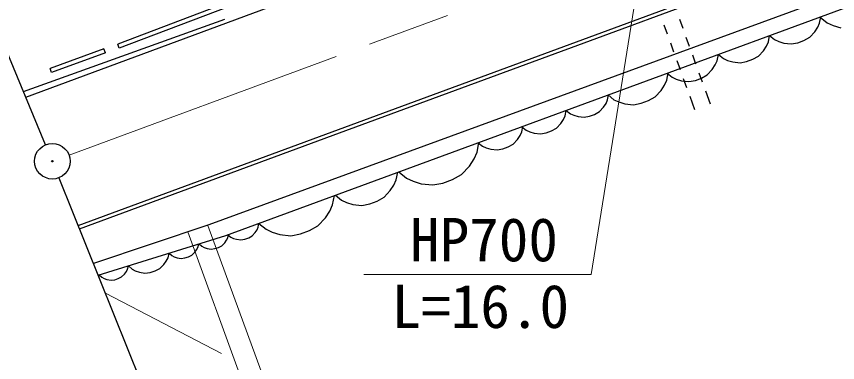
# Model space of a CAD drawing. Units: millimetres, scale not verified. Extents: x 40000 to 680000, y 20000 to 380000.
# Drawn here: x 75548 to 110160, y 240795 to 255386 of the extents above; entities that cross this region are included whole.
import ezdxf
from ezdxf.enums import TextEntityAlignment as Align

# ---------------------------------------------------------------- set-up
doc = ezdxf.new("R2010")
doc.units = ezdxf.units.MM
doc.header["$LTSCALE"] = 1000
doc.linetypes.add('CHAIN', pattern=[18.5, 12, -1.5, 3.5, -1.5])
for name, color, linetype, lineweight in [('M-BGD', 7, 'Continuous', 25), ('M-BMK', 2, 'CHAIN', 13), ('M-BMK-OTRS', 5, 'Continuous', 25), ('M-BMK-SRVR', 3, 'Continuous', 25), ('M-STR-HTXT', 7, 'Continuous', 13), ('M-STR-STRC', 7, 'Continuous', 25)]:
    doc.layers.add(name, color=color, linetype=linetype, lineweight=lineweight)
doc.styles.add('ＭＳ ゴシック', font='')
doc.styles.get('ＭＳ ゴシック').set_extended_font_data('MS Gothic')

msp = doc.modelspace()

# ---------------------------------------------------------------- linework, layer by layer
at = {"layer": 'M-BGD'}
for p, q in [((134023, 265050), (83658, 246595)), ((84373, 246151), (135134, 264808)), ((99426, 254416), (114748, 260084)), ((99478, 254275), (114800, 259943)), ((75938, 251986), (86911, 256047)), ((103497, 255265), (103633, 254889)), ((109321, 254929), (109403, 255106)), ((109403, 255106), (109453, 255369)), ((109422, 255358), (109721, 255116)), ((109721, 255116), (109976, 254999)), ((102839, 255027), (102975, 254651)), ((109196, 254736), (109321, 254929)), ((109976, 254999), (110292, 254904)), ((88853, 250524), (99426, 254416)), ((103770, 254513), (103906, 254137)), ((107244, 254312), (107295, 254576)), ((107295, 254576), (107503, 254408)), ((107503, 254408), (107681, 254326)), ((108741, 254373), (108985, 254511)), ((108985, 254511), (109196, 254736)), ((88905, 250383), (99478, 254275)), ((103111, 254275), (103247, 253899)), ((107037, 253942), (107162, 254135)), ((107162, 254135), (107244, 254312)), ((107681, 254326), (107901, 254260)), ((107901, 254260), (108207, 254225)), ((108207, 254225), (108482, 254277)), ((108482, 254277), (108741, 254373)), ((104042, 253761), (104178, 253385)), ((105086, 253519), (105136, 253782)), ((105136, 253782), (105345, 253614)), ((106583, 253579), (106826, 253717)), ((106826, 253717), (107037, 253942)), ((103384, 253523), (103520, 253147)), ((105004, 253342), (105086, 253519)), ((105345, 253614), (105522, 253532)), ((105522, 253532), (105742, 253466)), ((105742, 253466), (106049, 253432)), ((106049, 253432), (106324, 253484)), ((106324, 253484), (106583, 253579)), ((104667, 252924), (104878, 253149)), ((104878, 253149), (105004, 253342)), ((102865, 252488), (102961, 252696)), ((102961, 252696), (103020, 253005)), ((102977, 252989), (103186, 252821)), ((103186, 252821), (103363, 252739)), ((103363, 252739), (103583, 252673)), ((103583, 252673), (103890, 252638)), ((103656, 252771), (103793, 252395)), ((103890, 252638), (104165, 252690)), ((104165, 252690), (104424, 252786)), ((104315, 253009), (104451, 252632)), ((104424, 252786), (104667, 252924)), ((102718, 252261), (102865, 252488)), ((100467, 251864), (100508, 252082)), ((100486, 252074), (100731, 251876)), ((102185, 251835), (102470, 251997)), ((102470, 251997), (102718, 252261)), ((103929, 252019), (104129, 251467)), ((104587, 252256), (104787, 251705)), ((100296, 251558), (100399, 251718)), ((100399, 251718), (100467, 251864)), ((100731, 251876), (100939, 251780)), ((100939, 251780), (101198, 251702)), ((101198, 251702), (101558, 251662)), ((101558, 251662), (101881, 251723)), ((101881, 251723), (102185, 251835)), ((98681, 251197), (98725, 251426)), ((98725, 251426), (98897, 251287)), ((98897, 251287), (99044, 251220)), ((99920, 251258), (100121, 251373)), ((100121, 251373), (100296, 251558)), ((98501, 250875), (98610, 251043)), ((98610, 251043), (98681, 251197)), ((99044, 251220), (99226, 251165)), ((99226, 251165), (99479, 251137)), ((99479, 251137), (99706, 251180)), ((99706, 251180), (99920, 251258)), ((96845, 250522), (96888, 250751)), ((96848, 250736), (97029, 250590)), ((98106, 250559), (98317, 250680)), ((98317, 250680), (98501, 250875)), ((78152, 246568), (88853, 250524)), ((78208, 246429), (88905, 250383)), ((96665, 250200), (96774, 250368)), ((96774, 250368), (96845, 250522)), ((97029, 250590), (97183, 250519)), ((97183, 250519), (97375, 250461)), ((97375, 250461), (97641, 250431)), ((97641, 250431), (97881, 250477)), ((97881, 250477), (98106, 250559)), ((94964, 249661), (95043, 250073)), ((95011, 250061), (95193, 249915)), ((95193, 249915), (95347, 249844)), ((96269, 249885), (96481, 250005)), ((96481, 250005), (96665, 250200)), ((94836, 249383), (94964, 249661)), ((95347, 249844), (95538, 249786)), ((95538, 249786), (95805, 249756)), ((95805, 249756), (96044, 249802)), ((96044, 249802), (96269, 249885)), ((94640, 249081), (94836, 249383)), ((94309, 248729), (94640, 249081)), ((91560, 248495), (91621, 248815)), ((91664, 248831), (91991, 248568)), ((91991, 248568), (92268, 248439)), ((93929, 248513), (94309, 248729)), ((91308, 248044), (91460, 248279)), ((91460, 248279), (91560, 248495)), ((92268, 248439), (92613, 248336)), ((92613, 248336), (93093, 248282)), ((93093, 248282), (93523, 248364)), ((93523, 248364), (93929, 248513)), ((88877, 247445), (88951, 247834)), ((88993, 247850), (89247, 247645)), ((91051, 247770), (91308, 248044)), ((89247, 247645), (89463, 247545)), ((89463, 247545), (89731, 247464)), ((90105, 247423), (90439, 247486)), ((90439, 247486), (90755, 247602)), ((90755, 247602), (91051, 247770)), ((88571, 246898), (88756, 247183)), ((88756, 247183), (88877, 247445)), ((89731, 247464), (90105, 247423)), ((88259, 246565), (88571, 246898)), ((83658, 246595), (78792, 244976)), ((85691, 246397), (85741, 246505)), ((85741, 246505), (85771, 246665)), ((85760, 246661), (86069, 246413)), ((87899, 246361), (88259, 246565)), ((78992, 244479), (84373, 246151)), ((84454, 246047), (84489, 246194)), ((84457, 246182), (84584, 246080)), ((85338, 246059), (85486, 246143)), ((85486, 246143), (85615, 246280)), ((85615, 246280), (85691, 246397)), ((86069, 246413), (86331, 246291)), ((86331, 246291), (86656, 246194)), ((86656, 246194), (87110, 246143)), ((87110, 246143), (87516, 246220)), ((87516, 246220), (87899, 246361)), ((83195, 245649), (83231, 245796)), ((83249, 245802), (83363, 245702)), ((84202, 245722), (84327, 245843)), ((84327, 245843), (84403, 245949)), ((84403, 245949), (84454, 246047)), ((84584, 246080), (84692, 246030)), ((84692, 246030), (84826, 245990)), ((84826, 245990), (85013, 245969)), ((85013, 245969), (85180, 246001)), ((85180, 246001), (85338, 246059)), ((81937, 245206), (81987, 245410)), ((81989, 245411), (82102, 245310)), ((82942, 245325), (83067, 245446)), ((83067, 245446), (83144, 245552)), ((83144, 245552), (83195, 245649)), ((83363, 245702), (83461, 245651)), ((83461, 245651), (83583, 245608)), ((83583, 245608), (83756, 245581)), ((83756, 245581), (83912, 245603)), ((83912, 245603), (84061, 245650)), ((84061, 245650), (84202, 245722)), ((81760, 244925), (81866, 245071)), ((81866, 245071), (81937, 245206)), ((82102, 245310), (82200, 245258)), ((82200, 245258), (82323, 245215)), ((82323, 245215), (82495, 245187)), ((82495, 245187), (82651, 245208)), ((82651, 245208), (82800, 245254)), ((82800, 245254), (82942, 245325)), ((80185, 244632), (80236, 244730)), ((80236, 244730), (80272, 244877)), ((80268, 244876), (80424, 244736)), ((80424, 244736), (80559, 244665)), ((81391, 244659), (81586, 244758)), ((81586, 244758), (81760, 244925)), ((79031, 244491), (79144, 244390)), ((79144, 244390), (79241, 244339)), ((79842, 244335), (79983, 244406)), ((79983, 244406), (80109, 244527)), ((80109, 244527), (80185, 244632)), ((80559, 244665), (80729, 244604)), ((80729, 244604), (80967, 244565)), ((80967, 244565), (81184, 244595)), ((81184, 244595), (81391, 244659)), ((79241, 244339), (79364, 244295)), ((79364, 244295), (79536, 244267)), ((79536, 244267), (79693, 244288)), ((79693, 244288), (79842, 244335))]:
    msp.add_line(p, q, dxfattribs=at)
at = {"layer": 'M-BMK'}
msp.add_line((77769, 249533), (227461, 304914), dxfattribs=at)
at = {"layer": 'M-BMK-OTRS'}
for p, q in [((76774, 249973), (65809, 276368)), ((77342, 248585), (86912, 224766))]:
    msp.add_line(p, q, dxfattribs=at)
at = {"layer": 'M-BMK-SRVR'}
for radius in [750, 750, 30, 30]:
    msp.add_circle((77062, 249281), radius, dxfattribs=at)
at = {"layer": 'M-STR-HTXT'}
for p, q in [((83612, 246579), (91015, 226387)), ((82776, 246301), (90151, 226003)), ((79298, 243715), (84195, 241179))]:
    msp.add_line(p, q, dxfattribs=at)
msp.add_lwpolyline([(101885, 257660), (99778, 244512), (90198, 244512)], dxfattribs=at)
at = {"layer": 'M-STR-STRC'}
for p, q in [((84376, 255939), (79816, 254222)), ((84439, 255770), (79879, 254054)), ((75842, 252217), (84336, 255268)), ((79879, 254054), (79816, 254222)), ((79237, 254015), (76967, 253185)), ((79299, 253846), (77029, 253016)), ((79299, 253846), (79237, 254015)), ((77029, 253016), (76967, 253185))]:
    msp.add_line(p, q, dxfattribs=at)

# ---------------------------------------------------------------- texts
at = {"layer": 'M-STR-HTXT', "style": 'ＭＳ ゴシック'}
for s, p in [('HP700', (92139, 244512)), ('L=16.0', (91362, 241702))]:
    msp.add_text(s, height=1833, dxfattribs=at).set_placement(p, align=Align.BOTTOM_LEFT)

doc.saveas('drawing.dxf')
